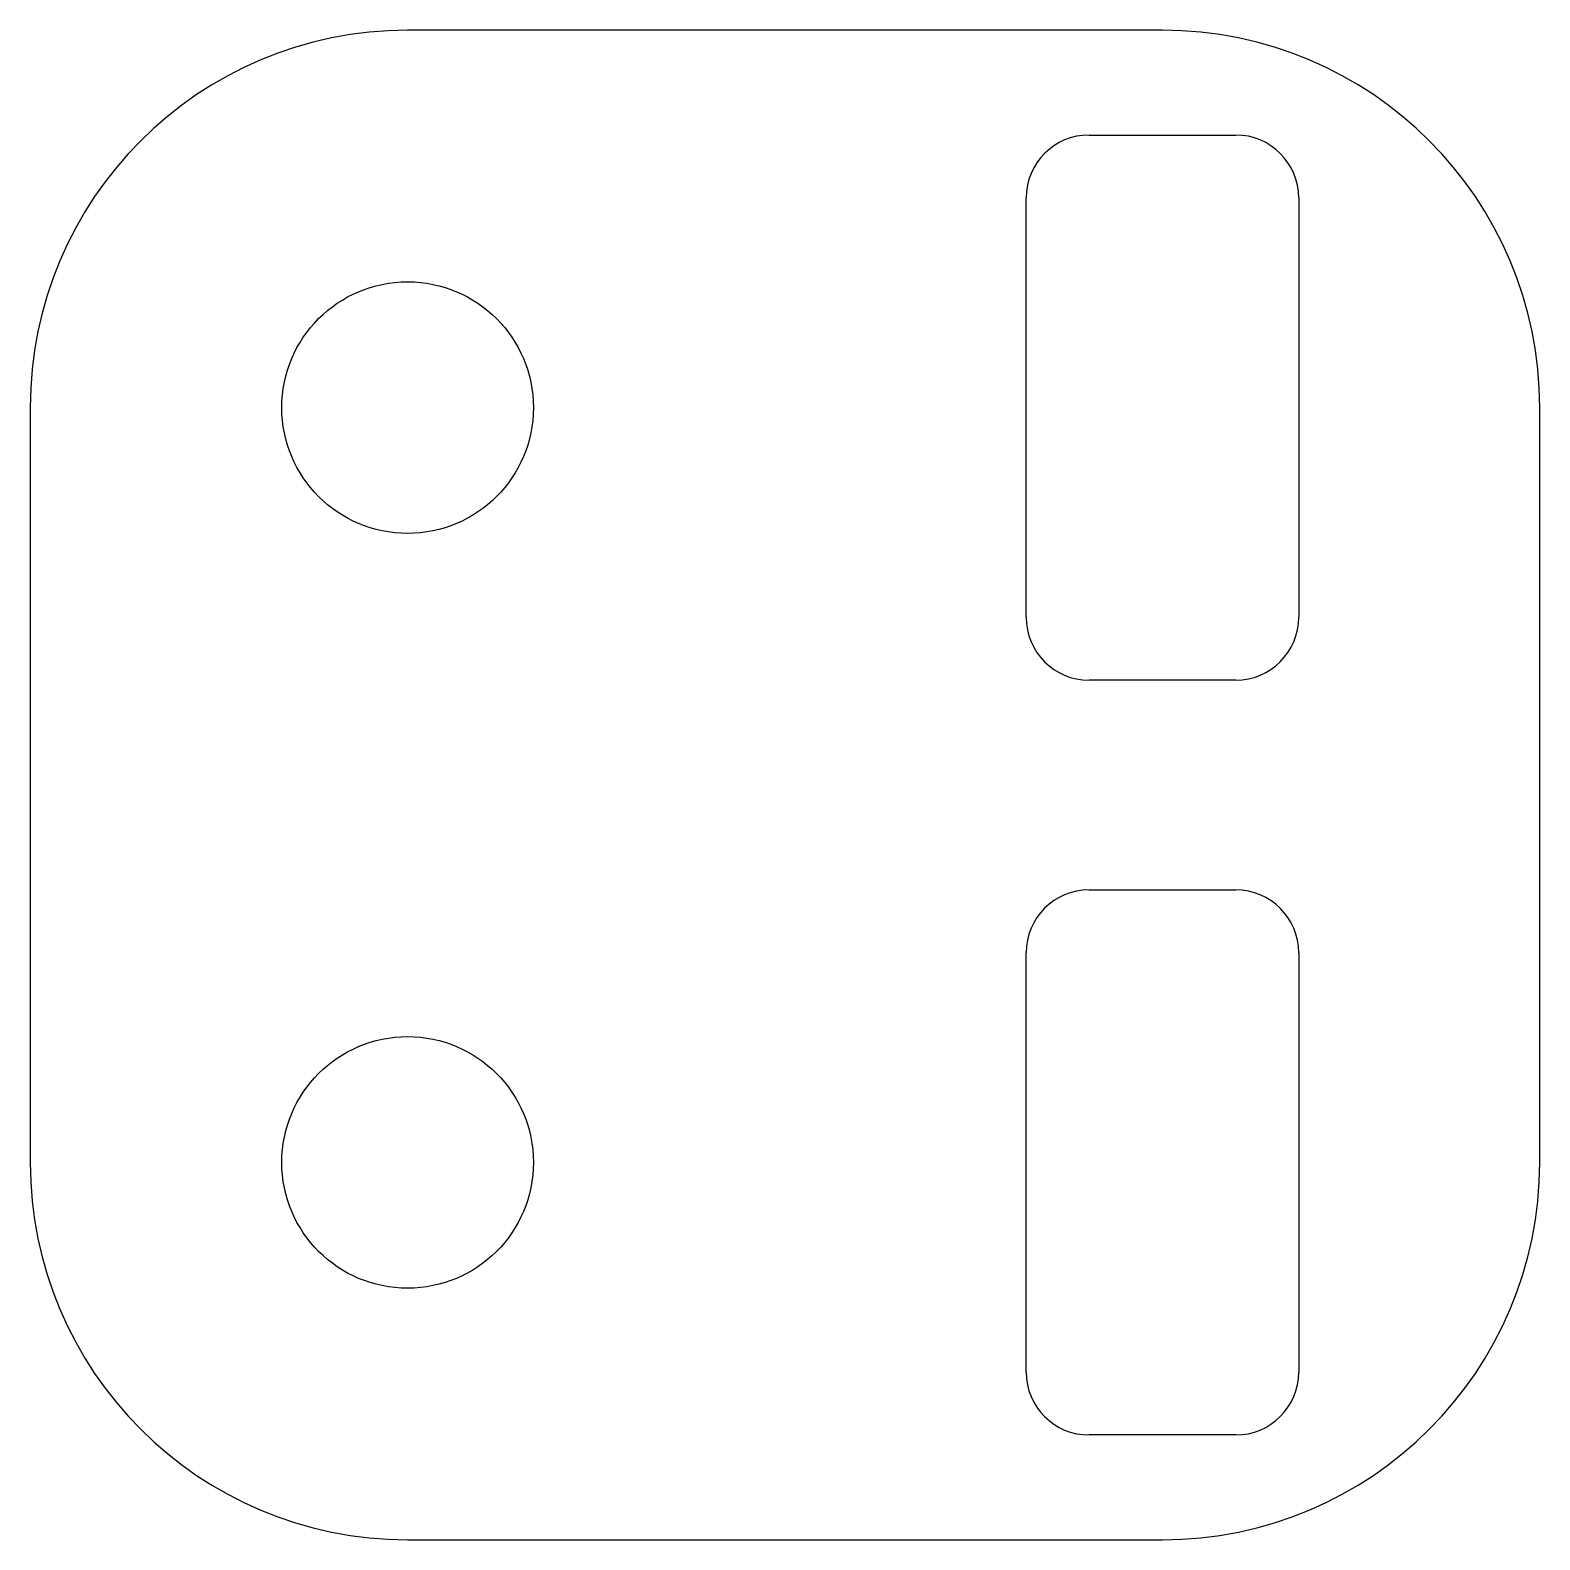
# Model space of a CAD drawing. Header units: millimetres. Extents: x 190.8 to 208.8, y 161.3 to 179.3.
import ezdxf

# ---------------------------------------------------------------- set-up
doc = ezdxf.new("R2010")
doc.units = ezdxf.units.MM
doc.layers.add('Default', color=7, linetype='Continuous')

msp = doc.modelspace()

# ---------------------------------------------------------------- linework, layer by layer
at = {"layer": 'Default', "color": 7, "linetype": 'Continuous'}
for p, q in [((204.336, 179.333), (195.336, 179.333)), ((203.461, 178.083), (205.211, 178.083)), ((202.711, 172.333), (202.711, 177.333)), ((205.961, 177.333), (205.961, 172.333)), ((190.836, 174.833), (190.836, 165.833)), ((208.836, 165.833), (208.836, 174.833)), ((205.211, 171.583), (203.461, 171.583)), ((203.461, 169.083), (205.211, 169.083)), ((202.711, 163.333), (202.711, 168.333)), ((205.961, 168.333), (205.961, 163.333)), ((205.211, 162.583), (203.461, 162.583)), ((195.336, 161.333), (204.336, 161.333))]:
    msp.add_line(p, q, dxfattribs=at)
for centre in [(195.336, 174.833), (195.336, 165.833)]:
    msp.add_circle(centre, 1.5, dxfattribs=at)
for centre, radius, start, end in [((195.336, 174.833), 4.5, 90, 180), ((204.336, 174.833), 4.5, 0, 90), ((203.461, 177.333), 0.75, 90, 180), ((205.211, 177.333), 0.75, 0, 90), ((203.461, 172.333), 0.75, 180, 270), ((205.211, 172.333), 0.75, 270, 0), ((203.461, 168.333), 0.75, 90, 180), ((205.211, 168.333), 0.75, 0, 90), ((195.336, 165.833), 4.5, 180, 270), ((204.336, 165.833), 4.5, 270, 0), ((203.461, 163.333), 0.75, 180, 270), ((205.211, 163.333), 0.75, 270, 0)]:
    msp.add_arc(centre, radius, start, end, dxfattribs=at)

doc.saveas('drawing.dxf')
